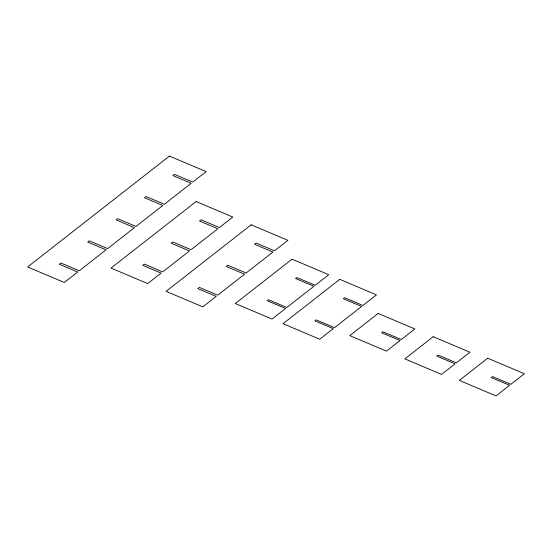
<?xml version="1.0" encoding="UTF-8"?>
<svg xmlns="http://www.w3.org/2000/svg" width="552" height="552" viewBox="0 0 552 552"><rect width="100%" height="100%" fill="white"/><g stroke="black" fill="none" stroke-linecap="round" stroke-linejoin="round"><path stroke-width="0.83" d="M169.443 156.092L27.6 266.968L64.301 282.486L77.708 272.005L59.354 264.249L60.913 263.028L79.267 270.79L106.074 249.835L87.727 242.073L89.286 240.851L107.633 248.614L134.44 227.659L116.092 219.896L117.652 218.682L136.006 226.437L162.812 205.482L144.458 197.726L146.018 196.505L164.372 204.261L191.178 183.305L172.831 175.55L174.391 174.328L192.738 182.084L206.144 171.61L169.443 156.092M196.126 201.542L111.021 268.072L147.722 283.583L161.129 273.109L142.775 265.346L144.334 264.132L162.688 271.888L189.495 250.932L171.141 243.177L172.707 241.955L191.054 249.711L217.861 228.756L199.513 221L201.073 219.779L219.427 227.534L232.827 217.06L196.126 201.542M251.181 224.816L166.076 291.346L202.777 306.864L216.177 296.383L197.83 288.627L199.389 287.406L217.736 295.161L244.55 274.206L226.196 266.45L227.755 265.229L246.109 272.985L272.916 252.029L254.562 244.274L256.128 243.052L274.475 250.815L287.882 240.334L251.181 224.816M292.049 259.178L235.311 303.531L272.012 319.049L285.556 308.458L267.209 300.702L268.486 299.702L286.833 307.464L313.922 286.281L295.575 278.525L296.852 277.525L315.199 285.287L328.75 274.696L292.049 259.178M339.756 279.353L283.024 323.707L319.725 339.218L333.27 328.633L314.916 320.871L316.192 319.877L334.546 327.633L361.636 306.457L343.289 298.701L344.565 297.7L362.912 305.456L376.457 294.871L339.756 279.353M378.154 313.439L349.782 335.616L386.483 351.127L400.034 340.543L381.68 332.78L382.957 331.786L401.311 339.542L414.856 328.957L378.154 313.439M433.203 336.713L404.837 358.89L441.538 374.408L455.083 363.816L436.736 356.061L438.012 355.06L456.359 362.816L469.904 352.231L433.203 336.713M487.699 358.213L459.333 380.39L496.034 395.908L509.579 385.317L491.225 377.561L492.501 376.561L510.855 384.323L524.4 373.732L487.699 358.213"/></g></svg>
